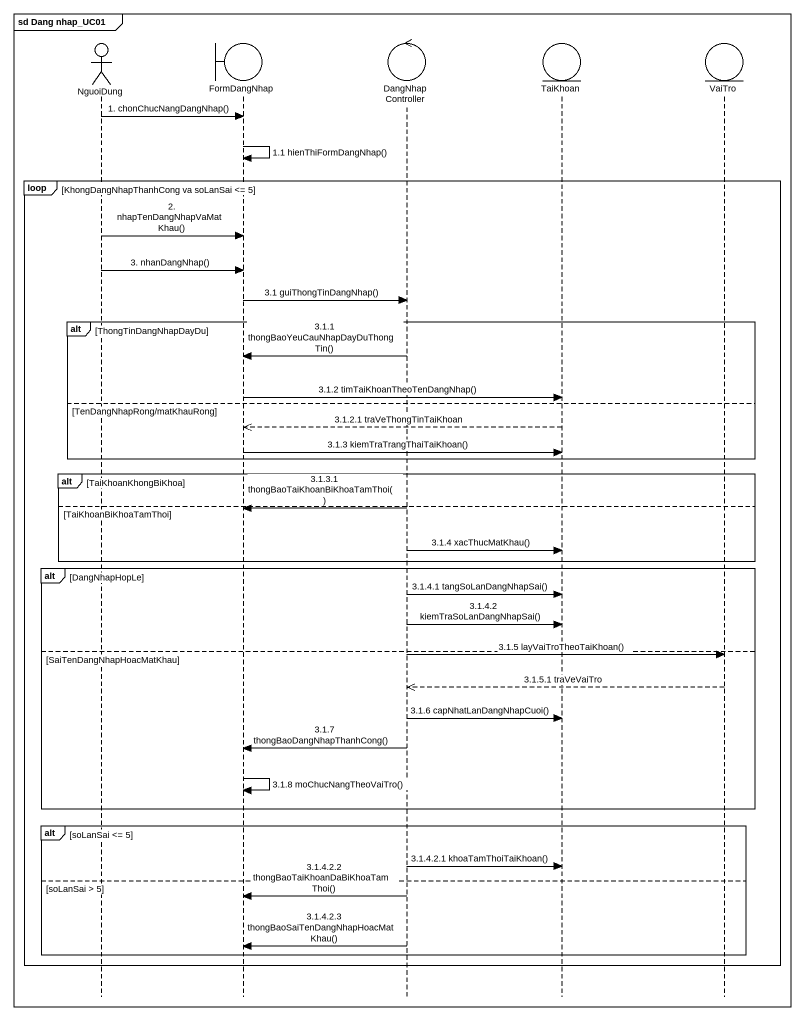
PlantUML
@startuml
mainframe sd Dang nhap_UC01
hide footbox
actor NguoiDung
boundary FormDangNhap
control DangNhapController
entity TaiKhoan
entity VaiTro

NguoiDung -> FormDangNhap : 1. chonChucNangDangNhap()
FormDangNhap -> FormDangNhap : 1.1 hienThiFormDangNhap()
loop KhongDangNhapThanhCong va soLanSai <= 5
  NguoiDung -> FormDangNhap : 2. nhapTenDangNhapVaMatKhau()
  NguoiDung -> FormDangNhap : 3. nhanDangNhap()
  FormDangNhap -> DangNhapController : 3.1 guiThongTinDangNhap()
  alt ThongTinDangNhapDayDu
    DangNhapController -> FormDangNhap : 3.1.1 thongBaoYeuCauNhapDayDuThongTin()
    FormDangNhap -> TaiKhoan : 3.1.2 timTaiKhoanTheoTenDangNhap()
  else TenDangNhapRong/matKhauRong
    TaiKhoan -->> FormDangNhap : 3.1.2.1 traVeThongTinTaiKhoan
    FormDangNhap -> TaiKhoan : 3.1.3 kiemTraTrangThaiTaiKhoan()
  end
  alt TaiKhoanKhongBiKhoa
  else TaiKhoanBiKhoaTamThoi
    DangNhapController -> FormDangNhap : 3.1.3.1 thongBaoTaiKhoanBiKhoaTamThoi()
    DangNhapController -> TaiKhoan : 3.1.4 xacThucMatKhau()
  end
  alt DangNhapHopLe
    DangNhapController -> TaiKhoan : 3.1.4.1 tangSoLanDangNhapSai()
    DangNhapController -> TaiKhoan : 3.1.4.2 kiemTraSoLanDangNhapSai()
  else SaiTenDangNhapHoacMatKhau
    DangNhapController -> VaiTro : 3.1.5 layVaiTroTheoTaiKhoan()
    VaiTro -->> DangNhapController : 3.1.5.1 traVeVaiTro
    DangNhapController -> TaiKhoan : 3.1.6 capNhatLanDangNhapCuoi()
    DangNhapController -> FormDangNhap : 3.1.7 thongBaoDangNhapThanhCong()
    FormDangNhap -> FormDangNhap : 3.1.8 moChucNangTheoVaiTro()
  end
  alt soLanSai <= 5
    DangNhapController -> TaiKhoan : 3.1.4.2.1 khoaTamThoiTaiKhoan()
  else soLanSai > 5
    DangNhapController -> FormDangNhap : 3.1.4.2.2 thongBaoTaiKhoanDaBiKhoaTamThoi()
    DangNhapController -> FormDangNhap : 3.1.4.2.3 thongBaoSaiTenDangNhapHoacMatKhau()
  end
end
@enduml
